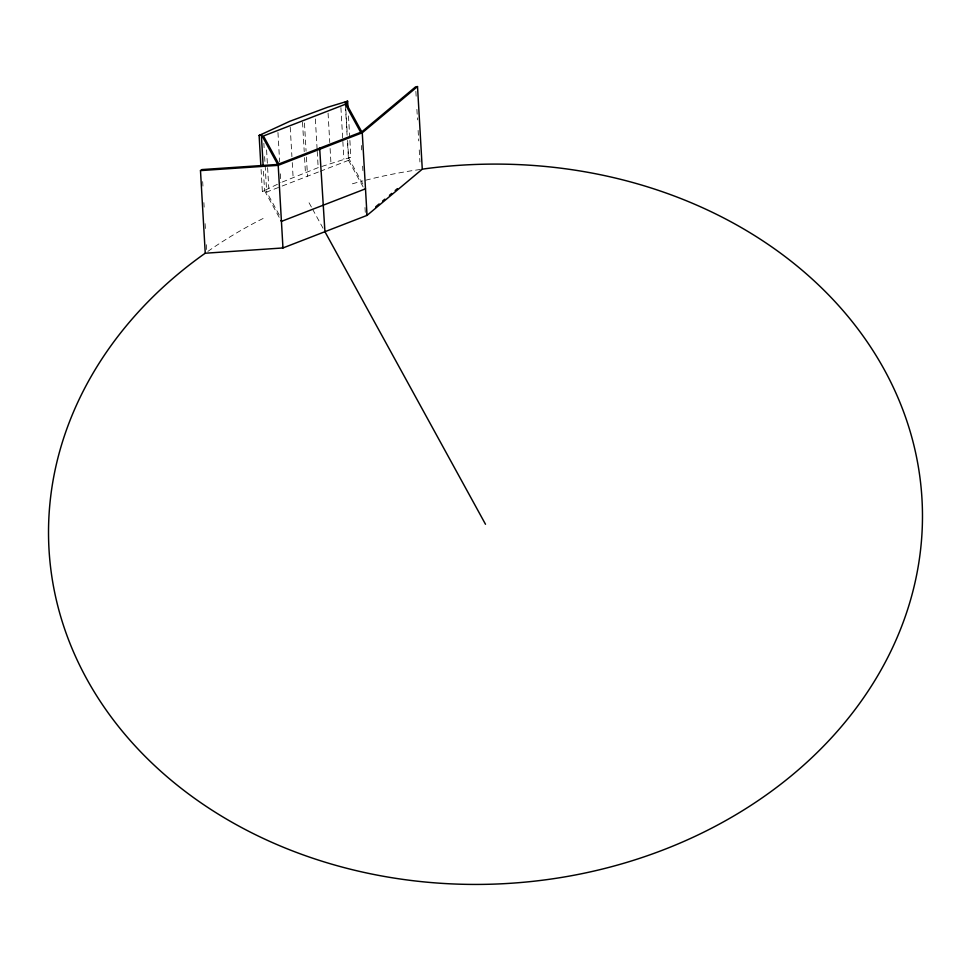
<?xml version="1.0" encoding="UTF-8"?>
<svg xmlns="http://www.w3.org/2000/svg" width="971" height="971" viewBox="0 0 971 971"><rect width="100%" height="100%" fill="white"/><g stroke="black" fill="none" stroke-linecap="round" stroke-linejoin="round"><path stroke-width="0.73" stroke-dasharray="4.86 3.64" d="M207.867 251.404L213.486 247.508A437.217 359.889 -3.3 0 1 258.492 220.793L263.894 218.087M261.078 169.391L262.352 191.518L280.862 182.645M282.221 182.05L318.172 167.619L350.859 157.241L349.839 139.545M262.352 191.518L264.573 190.656L263.299 168.529M362.863 184.029L348.638 158.103L350.859 157.241M279.247 214.955L266.673 192.04L280.765 186.578M282.173 186.031L318.84 171.831M320.26 171.284L348.528 160.336L347.424 141.123M352.388 183.81L358.481 182.087A437.217 359.889 -3.3 0 1 362.875 180.934M420.37 169.464L411.886 170.702A437.217 359.889 -3.3 0 0 364.331 180.557M309.057 202.781L311.861 207.879M312.553 209.153L323.04 228.246M264.573 190.656L279.514 217.892M348.528 160.336L363.19 187.063M415.867 91.347L416.292 98.86M416.899 109.371L417.506 119.894M418.113 130.405L418.719 140.916M419.241 149.935L419.933 161.951M361.418 145.492L361.673 149.922M362.62 166.175L362.875 170.605M364.999 207.527L365.339 213.438M348.48 115.95L349.754 138.064M345.834 109.432L347.278 134.508M347.618 140.407L348.638 158.103M345.385 105.669L347.084 135.212M340.906 107.599L342.775 140.042M342.86 141.523L343.88 159.22M328.064 113.109L329.764 142.603M330.104 148.502L330.953 163.249M315.357 118.948L317.153 149.91M317.238 151.391L318.172 167.619M304.469 123.026L306.083 151.1M306.423 157.011L307.528 176.212M302.527 122.212L304.226 151.707M304.566 157.605L305.416 172.353M290.22 127.165L291.919 156.671M292.259 162.57L293.108 177.317M277.961 132.493L279.66 161.999M280.34 173.797L280.777 181.164M266.588 149.935L267.523 166.162M267.608 167.631L268.797 188.277M263.857 143.283L264.112 147.713M264.622 156.574L265.059 163.965M265.144 165.446L266.673 192.04M202.672 181.589L202.939 186.092M203.886 202.623L204.153 207.126M205.099 223.646L205.451 229.654M206.313 244.68L206.665 250.688"/><path stroke-width="1.46" d="M361.77 131.862L415.6 86.844L417.518 86.565L422.276 169.185L367.026 215.392L282.962 247.957L205.257 253.225L202.878 254.875A437.217 359.889 -3.3 0 0 263.699 838.628A437.217 359.889 -3.3 0 0 914.002 586.885A437.217 359.889 -3.3 0 0 425.456 168.711L422.276 169.185M417.518 86.565L362.268 132.772L278.204 165.337L200.487 170.605L205.257 253.225M375.692 206.823L379.139 203.946M382.574 201.07L384.856 199.152M389.444 195.329L391.738 193.411M395.173 190.534L397.455 188.617M200.487 170.605L201.98 169.573L277.706 164.439M260.908 166.442L259.123 135.467L289.88 121.266L327.713 107.211L347.63 101.19L347.97 107.101M259.123 135.467L261.345 134.617L278.204 165.337L282.962 247.957L282.476 247.059M345.579 105.002L345.409 102.052L347.63 101.19M365.497 188.811L281.432 221.388L280.935 220.478M345.409 102.052L362.268 132.772L367.026 215.392L366.528 214.482M319.665 148.175L324.933 231.705L485.5 524.267M261.345 134.617L263.129 165.58M345.3 104.285L263.444 135.989L278.811 164.002L360.666 132.299L345.3 104.285"/></g></svg>
